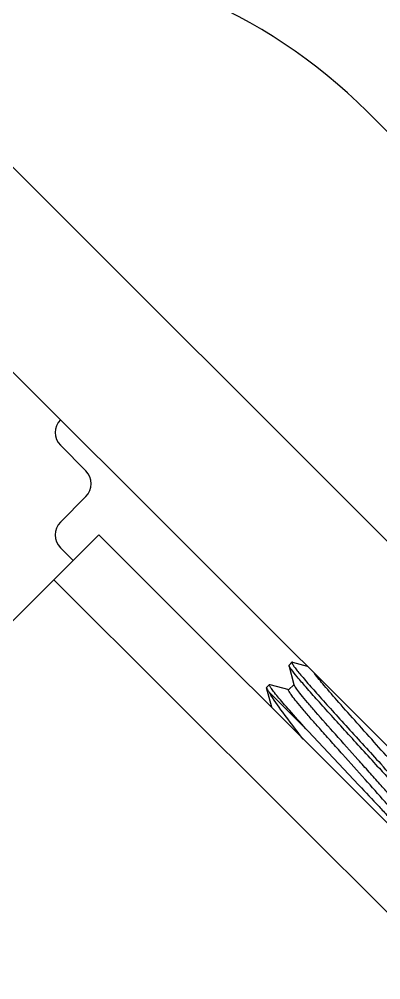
# Model space of a CAD drawing. Extents: x 1382187 to 1725648, y 860327 to 1571294.
# Drawn here: x 1526707.2 to 1526870.3, y 1238538.9 to 1238972.8 of the extents above; entities that cross this region are included whole.
import ezdxf

# ---------------------------------------------------------------- set-up
doc = ezdxf.new("R2010")
doc.units = 0
doc.header["$LTSCALE"] = 1000
doc.header["$MEASUREMENT"] = 0

msp = doc.modelspace()

# ---------------------------------------------------------------- linework, layer by layer
for p, q in [((1527009.14, 1238601.07), (1526680.78, 1238929.43)), ((1526864.14, 1238931.11), (1526939.73, 1238855.51)), ((1526962.88, 1238554.81), (1526673.72, 1238843.97)), ((1526725.79, 1238780.34), (1526737.35, 1238768.77)), ((1526737.35, 1238757.21), (1526725.79, 1238745.65)), ((1526743.15, 1238739.85), (1526506.07, 1238502.77)), ((1529320.42, 1236162.58), (1526743.15, 1238739.85)), ((1526725.79, 1238734.08), (1526731.58, 1238728.28)), ((1529300.18, 1236142.34), (1526722.91, 1238719.61)), ((1526828.96, 1238681.1), (1526830.22, 1238682.36)), ((1526830.46, 1238682.38), (1526830.22, 1238682.36)), ((1526830.46, 1238682.38), (1526837.07, 1238680.62)), ((1526828.94, 1238680.86), (1526828.96, 1238681.1)), ((1526831.28, 1238672.16), (1526828.94, 1238680.86)), ((1526818.84, 1238670.98), (1526818.83, 1238670.74)), ((1526821.16, 1238662.04), (1526818.83, 1238670.74)), ((1526818.84, 1238670.98), (1526820.1, 1238672.24)), ((1526820.1, 1238672.24), (1526820.35, 1238672.26)), ((1526837.52, 1238651.26), (1526820.13, 1238668.65)), ((1526820.35, 1238672.26), (1526828.79, 1238670.01)), ((1526828.77, 1238669.92), (1526831.22, 1238672.37)), ((1526831.39, 1238671.88), (1526831.28, 1238672.16)), ((1526837.52, 1238651.26), (1526860.45, 1238626.89))]:
    msp.add_line(p, q)
for centre, radius, start, end in [((1526690.67, 1238757.63), 245.33, 45, 89.9914), ((1526731.57, 1238786.12), 8.18, 135, 225), ((1526731.57, 1238762.99), 8.18, 315, 45), ((1526731.57, 1238739.86), 8.18, 135, 225)]:
    msp.add_arc(centre, radius, start, end)
for points, knots in [([(1526830.22, 1238682.36), (1526830.13, 1238682.27), (1526830.36, 1238681.71), (1526830.82, 1238680.97), (1526831.78, 1238679.65), (1526833.1, 1238677.98), (1526834.84, 1238675.89), (1526837.85, 1238672.37), (1526842.4, 1238667.2), (1526848.62, 1238660.28), (1526855.58, 1238652.61), (1526862.9, 1238644.58), (1526867.86, 1238639.14), (1526870.33, 1238636.42)], [0, 0, 0, 0, 0.006649, 0.022591, 0.048358, 0.083741, 0.128337, 0.181595, 0.311308, 0.466307, 0.638694, 0.819662, 1, 1, 1, 1]), ([(1526869.06, 1238635.16), (1526864.33, 1238640.36), (1526857.31, 1238648.05), (1526848.24, 1238658.05), (1526842.15, 1238664.81), (1526836.99, 1238670.63), (1526833.03, 1238675.27), (1526830.54, 1238678.3), (1526829.36, 1238680.01), (1526829.01, 1238680.61), (1526828.94, 1238680.86)], [0, 0, 0, 0, 0.346737, 0.513458, 0.665279, 0.795135, 0.896996, 0.966208, 0.987595, 1, 1, 1, 1]), ([(1526892.07, 1238617.3), (1526891.81, 1238617.81), (1526890.96, 1238619.03), (1526888.4, 1238622.36), (1526883.65, 1238627.93), (1526876.61, 1238635.96), (1526868.35, 1238645.19), (1526859.8, 1238654.74), (1526851.86, 1238663.65), (1526845.43, 1238671.06), (1526841.78, 1238675.44), (1526840.4, 1238677.29)], [0, 0, 0, 0, 0.021715, 0.056046, 0.159054, 0.298709, 0.460676, 0.628278, 0.784245, 0.912528, 1, 1, 1, 1]), ([(1526818.83, 1238670.74), (1526818.9, 1238670.45), (1526819.35, 1238669.74), (1526819.81, 1238669.07), (1526820.13, 1238668.65)], [0, 0, 0, 0, 0.359868, 1, 1, 1, 1]), ([(1526837.52, 1238651.26), (1526835.02, 1238654.03), (1526831.48, 1238657.98), (1526827.13, 1238662.95), (1526824.55, 1238665.96), (1526822.58, 1238668.36), (1526821.08, 1238670.28), (1526820.42, 1238671.32), (1526819.97, 1238672.11), (1526820.1, 1238672.24)], [0, 0, 0, 0, 0.408851, 0.580451, 0.725719, 0.841897, 0.926873, 0.979322, 1, 1, 1, 1]), ([(1526835.35, 1238647.64), (1526832.23, 1238651.68), (1526826.98, 1238658.55), (1526821.93, 1238665.59), (1526820.13, 1238668.65)], [0, 0, 0, 0, 0.590071, 1, 1, 1, 1]), ([(1526881.97, 1238607.14), (1526881.67, 1238607.74), (1526880.62, 1238609.21), (1526878.59, 1238611.81), (1526875.7, 1238615.26), (1526870.53, 1238621.27), (1526862.91, 1238629.85), (1526854.82, 1238638.88), (1526848.17, 1238646.32), (1526843.45, 1238651.62), (1526839.18, 1238656.48), (1526835.49, 1238660.74), (1526832.53, 1238664.29), (1526830.41, 1238666.94), (1526829.2, 1238668.68), (1526828.76, 1238669.51), (1526828.7, 1238669.85), (1526828.77, 1238669.92)], [0, 0, 0, 0, 0.024547, 0.065055, 0.120269, 0.188338, 0.353398, 0.537818, 0.629455, 0.716499, 0.795966, 0.865134, 0.921648, 0.963607, 0.989691, 0.996644, 1, 1, 1, 1]), ([(1526884.64, 1238608.99), (1526884.71, 1238609.05), (1526884.65, 1238609.4), (1526884.2, 1238610.24), (1526882.97, 1238612), (1526880.83, 1238614.68), (1526877.84, 1238618.26), (1526874.11, 1238622.57), (1526869.79, 1238627.48), (1526865.04, 1238632.82), (1526858.34, 1238640.31), (1526850.22, 1238649.36), (1526842.6, 1238657.96), (1526837.46, 1238663.94), (1526834.62, 1238667.34), (1526832.66, 1238669.88), (1526831.65, 1238671.3), (1526831.39, 1238671.88)], [0, 0, 0, 0, 0.003378, 0.010399, 0.036746, 0.079121, 0.136173, 0.20596, 0.286076, 0.373744, 0.465922, 0.650957, 0.8157, 0.883185, 0.937518, 0.97686, 1, 1, 1, 1]), ([(1526869.06, 1238635.16), (1526870.79, 1238633.25), (1526874.13, 1238629.57), (1526878.9, 1238624.28), (1526883.15, 1238619.51), (1526886.76, 1238615.38), (1526889.64, 1238611.97), (1526891.68, 1238609.45), (1526892.86, 1238607.81), (1526893.29, 1238607.03), (1526893.35, 1238606.71), (1526893.29, 1238606.65)], [0, 0, 0, 0, 0.205737, 0.397219, 0.56917, 0.716907, 0.836398, 0.924444, 0.978847, 0.993243, 1, 1, 1, 1]), ([(1526894.57, 1238608.15), (1526894.46, 1238608.56), (1526893.75, 1238609.58), (1526892.35, 1238611.48), (1526890.14, 1238614.15), (1526887.24, 1238617.54), (1526883.7, 1238621.56), (1526878.01, 1238627.94), (1526873.48, 1238632.95), (1526870.33, 1238636.42)], [0, 0, 0, 0, 0.033702, 0.097825, 0.191267, 0.311883, 0.456804, 0.622528, 1, 1, 1, 1]), ([(1526860.45, 1238626.89), (1526863.49, 1238623.65), (1526867.85, 1238619.01), (1526873.32, 1238613.1), (1526876.71, 1238609.41), (1526879.46, 1238606.33), (1526881.57, 1238603.97), (1526882.83, 1238602.33), (1526883.53, 1238601.51), (1526883.61, 1238601.19)], [0, 0, 0, 0, 0.384439, 0.552148, 0.69798, 0.818322, 0.910163, 0.971177, 1, 1, 1, 1])]:
    msp.add_open_spline(points, degree=3, knots=knots)

doc.saveas('drawing.dxf')
